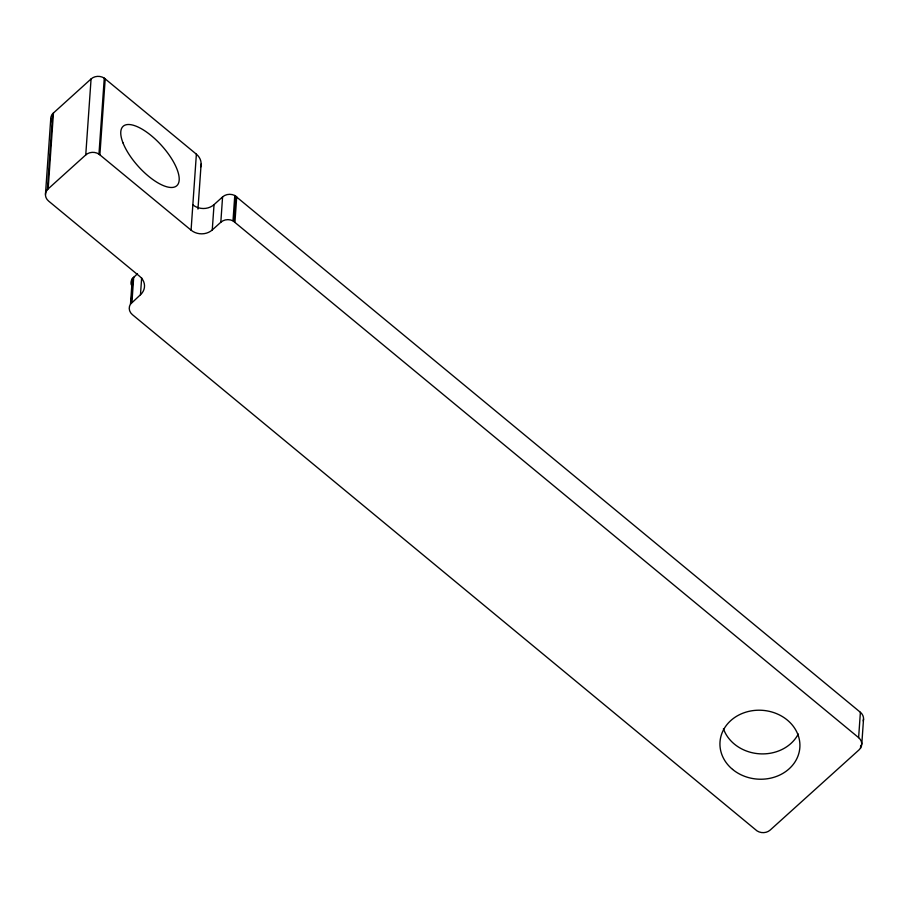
<?xml version="1.0" encoding="UTF-8"?>
<svg xmlns="http://www.w3.org/2000/svg" width="909" height="909" viewBox="0 0 909 909"><rect width="100%" height="100%" fill="white"/><g stroke="black" fill="none" stroke-linecap="round" stroke-linejoin="round"><path stroke-width="1.36" d="M45.45 194.469L50.768 118.5M860.698 745.369L860.505 748.187L859.085 749.834L770.196 830.053A9.999 8.624 4 0 1 756.992 830.871L132.384 314.65A9.999 8.624 4 0 1 130.498 304.106L140.475 294.732A15.01 12.931 4 0 0 139.793 276.438L48.609 201.071A9.999 8.624 4 0 1 47.382 189.651L52.688 113.67L91.07 78.947A9.999 8.624 4 0 1 104.274 78.129L196.378 154.189A14.998 12.931 4 0 1 200.582 167.142M47.382 189.651L48.154 188.867L53.461 112.886M48.154 188.867L85.753 154.928L91.07 78.947M860.505 748.187A9.999 8.624 4 0 0 858.619 737.631L232.999 220.83A9.999 8.624 4 0 0 220.819 222.239L212.263 229.954A15.01 12.931 4 0 1 191.072 230.159L98.956 154.11L104.274 78.129M99.888 154.791L105.205 78.81M130.498 304.106L132.271 278.779L137.498 273.7M131.157 303.242L132.93 277.915M131.93 302.447L133.703 277.12M140.475 294.732L141.656 277.859M191.072 230.159L196.378 154.189M197.969 209.093L201.116 164.075M212.263 229.954L214.035 204.627L222.58 196.912A9.999 8.624 4 0 1 234.772 195.503L860.391 712.304A9.999 8.624 4 0 1 863.198 720.951M220.819 222.239L222.58 196.912M232.999 220.83L234.772 195.503M234.022 221.41L235.783 196.083M234.942 222.091L236.715 196.764M858.619 737.631L860.391 712.304M861.777 744.232L863.55 718.905M192.844 204.832L194.231 205.854A15.01 12.931 4 0 0 214.035 204.627M798.272 734.018A40.019 34.485 4 0 1 759.242 753.788A40.019 34.485 4 0 1 723.428 728.711M85.753 154.928A9.999 8.624 4 0 1 98.956 154.11M51.313 121.579A9.999 8.624 4 0 1 52.688 113.67M131.226 284.801A9.999 8.624 4 0 1 132.271 278.779M732.574 769.4A40.019 34.485 4 0 0 798.875 753.266A40.019 34.485 4 0 0 748.334 711.486A40.019 34.485 4 0 0 732.574 769.4M122.988 142.872A40.019 15.623 47.9 0 0 173.153 187.356A40.019 15.623 47.9 0 0 153.735 137.748A40.019 15.623 47.9 0 0 122.988 142.872"/></g></svg>
